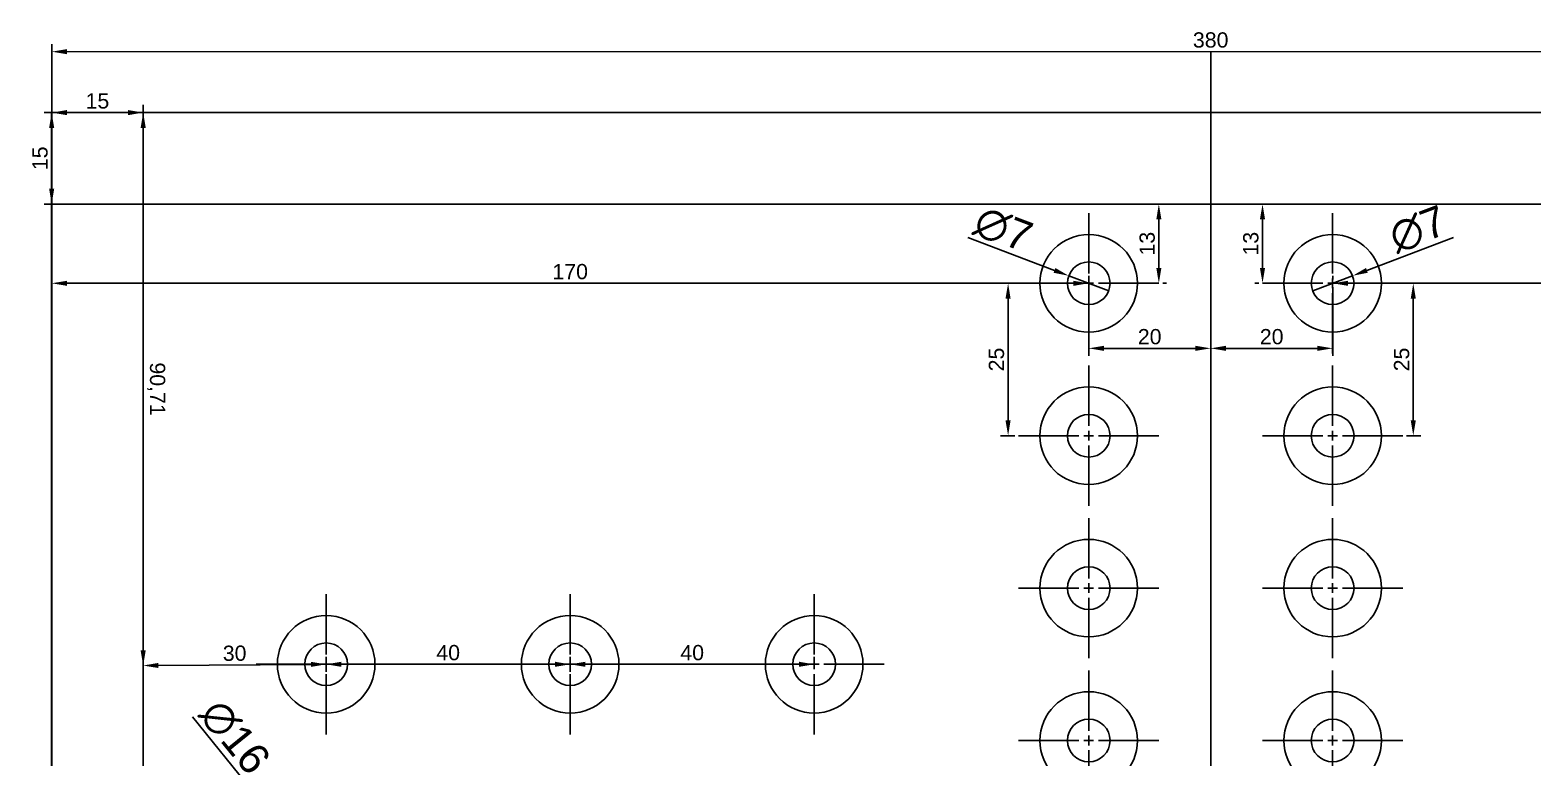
# Model space of a CAD drawing. Header units: millimetres. Extents: x -366 to 391, y -4 to 567.
# Drawn here: x -3.5 to 242.8, y 444.1 to 563.5 of the extents above; entities that cross this region are included whole.
import ezdxf

# ---------------------------------------------------------------- set-up
doc = ezdxf.new("R2010")
doc.units = ezdxf.units.MM
doc.styles.get("Standard").update_dxf_attribs({"font": 'arial.ttf'})
doc.dimstyles.new('ISO-25', dxfattribs={"dimtxt": 2.5, "dimasz": 2.5, "dimexe": 1.25, "dimexo": 0.625, "dimtad": 1, "dimtxsty": 'Standard', "dimcen": 2.5, "dimadec": 0, "dimazin": 0, "dimtfac": 1, "dimtmove": 0, "dimatfit": 3, "dimfxl": 1, "dimarcsym": 0})

# ---------------------------------------------------------------- blocks, each defined once
blk = doc.blocks.new('*D69')
at = {"color": 0, "lineweight": -2, "transparency": 16777216}
for p, q in [((0, 300.62), (0, 551.25)), ((2.5, 550), (12.5, 550)), ((15, 300.62), (15, 551.25))]:
    blk.add_line(p, q, dxfattribs=at)
at = {"color": 0, "lineweight": 25, "transparency": 16777216}
for points in [[(2.5, 550.42), (2.5, 549.58), (0, 550)], [(12.5, 550.42), (12.5, 549.58), (15, 550)]]:
    blk.add_solid(points, dxfattribs=at)
at = {"layer": 'Defpoints', "color": 0, "lineweight": 25, "transparency": 16777216}
for p in [(15, 550), (0, 300), (15, 300)]:
    blk.add_point(p, dxfattribs=at)
at = {"color": 0, "lineweight": 25, "transparency": 16777216, "insert": (7.5, 551.9), "char_height": 2.5, "attachment_point": 5}
blk.add_mtext('15', dxfattribs=at)
blk = doc.blocks.new('*U79')
at = {"color": 0, "linetype": 'Continuous', "lineweight": 25, "transparency": 16777216}
for p, q in [((0, 1.6), (0, 11.5)), ((-11.5, 0), (-1.6, 0)), ((-0.8, 0), (0.8, 0)), ((0, -0.8), (0, 0.8)), ((1.6, 0), (11.5, 0)), ((0, -11.5), (0, -1.6))]:
    blk.add_line(p, q, dxfattribs=at)
blk = doc.blocks.new('Pot')
at = {"color": 7, "linetype": 'Continuous', "lineweight": 25}
for radius in [8, 3.5]:
    blk.add_circle((0, 0), radius, dxfattribs=at)
blk.add_blockref('*U79', (0, 0), dxfattribs=at)
blk = doc.blocks.new('*D72')
at = {"color": 0, "lineweight": -2, "transparency": 16777216}
for p, q in [((150.17, 529.5), (164.39, 524.12)), ((173.28, 520.76), (166.73, 523.23))]:
    blk.add_line(p, q, dxfattribs=at)
at = {"color": 0, "lineweight": 25, "transparency": 16777216}
blk.add_solid([(164.54, 524.51), (164.24, 523.73), (166.73, 523.23)], dxfattribs=at)
at = {"layer": 'Defpoints', "color": 0, "lineweight": 25, "transparency": 16777216}
for p in [(166.73, 523.23), (173.28, 520.76)]:
    blk.add_point(p, dxfattribs=at)
at = {"color": 0, "lineweight": 25, "transparency": 16777216, "insert": (156, 530.84), "char_height": 5, "attachment_point": 5, "rotation": 339.2889}
blk.add_mtext('∅7', dxfattribs=at)
blk = doc.blocks.new('_None')
blk = doc.blocks.new('*D74')
at = {"color": 0, "lineweight": -2, "transparency": 16777216}
for p, q in [((23.09, 450.86), (33.39, 438.16)), ((45.03, 423.78), (34.96, 436.22))]:
    blk.add_line(p, q, dxfattribs=at)
at = {"color": 0, "lineweight": 25, "transparency": 16777216}
blk.add_solid([(33.71, 438.42), (33.06, 437.9), (34.96, 436.22)], dxfattribs=at)
at = {"layer": 'Defpoints', "color": 0, "lineweight": 25, "transparency": 16777216}
for p in [(34.96, 436.22), (45.03, 423.78)]:
    blk.add_point(p, dxfattribs=at)
at = {"color": 0, "lineweight": 25, "transparency": 16777216, "insert": (30.03, 447.57), "char_height": 5, "attachment_point": 5, "rotation": 309.0162}
blk.add_mtext('∅16', dxfattribs=at)
blk = doc.blocks.new('*D85')
at = {"color": 0, "lineweight": -2, "transparency": 16777216}
for p, q in [((45, 458.88), (45, 458.25)), ((47.5, 459.5), (82.5, 459.5)), ((85, 458.88), (85, 458.25))]:
    blk.add_line(p, q, dxfattribs=at)
at = {"color": 0, "lineweight": 25, "transparency": 16777216}
for points in [[(47.5, 459.92), (47.5, 459.08), (45, 459.5)], [(82.5, 459.92), (82.5, 459.08), (85, 459.5)]]:
    blk.add_solid(points, dxfattribs=at)
at = {"layer": 'Defpoints', "color": 0, "lineweight": 25, "transparency": 16777216}
for p in [(45, 459.5), (85, 459.5), (85, 459.5)]:
    blk.add_point(p, dxfattribs=at)
at = {"color": 0, "lineweight": 25, "transparency": 16777216, "insert": (65, 461.4), "char_height": 2.5, "attachment_point": 5}
blk.add_mtext('40', dxfattribs=at)
blk = doc.blocks.new('*D88')
at = {"color": 0, "lineweight": -2, "transparency": 16777216}
for p, q in [((157.88, 522), (155.54, 522)), ((156.79, 519.5), (156.79, 499.5)), ((157.88, 497), (155.54, 497))]:
    blk.add_line(p, q, dxfattribs=at)
at = {"color": 0, "lineweight": 25, "transparency": 16777216}
for points in [[(156.37, 519.5), (157.2, 519.5), (156.79, 522)], [(156.37, 499.5), (157.2, 499.5), (156.79, 497)]]:
    blk.add_solid(points, dxfattribs=at)
at = {"layer": 'Defpoints', "color": 0, "lineweight": 25, "transparency": 16777216}
for p in [(158.5, 522), (156.79, 497), (158.5, 497)]:
    blk.add_point(p, dxfattribs=at)
at = {"color": 0, "lineweight": 25, "transparency": 16777216, "insert": (154.89, 509.5), "char_height": 2.5, "attachment_point": 5, "rotation": 90}
blk.add_mtext('25', dxfattribs=at)
blk = doc.blocks.new('*D89')
at = {"color": 0, "lineweight": -2, "transparency": 16777216}
for p, q in [((182.05, 535), (180.25, 535)), ((181.5, 524.5), (181.5, 532.5)), ((182.13, 522), (182.75, 522))]:
    blk.add_line(p, q, dxfattribs=at)
at = {"color": 0, "lineweight": 25, "transparency": 16777216}
for points in [[(181.09, 532.5), (181.92, 532.5), (181.5, 535)], [(181.09, 524.5), (181.92, 524.5), (181.5, 522)]]:
    blk.add_solid(points, dxfattribs=at)
at = {"layer": 'Defpoints', "color": 0, "lineweight": 25, "transparency": 16777216}
for p in [(181.5, 535), (182.67, 535), (181.5, 522)]:
    blk.add_point(p, dxfattribs=at)
at = {"color": 0, "lineweight": 25, "transparency": 16777216, "insert": (179.6, 528.5), "char_height": 2.5, "attachment_point": 5, "rotation": 90}
blk.add_mtext('13', dxfattribs=at)
blk = doc.blocks.new('*D91')
at = {"color": 0, "lineweight": -2, "transparency": 16777216}
for p, q in [((45, 460.12), (44.99, 460.75)), ((15, 459.92), (14.99, 460.54)), ((42.5, 459.48), (17.5, 459.31))]:
    blk.add_line(p, q, dxfattribs=at)
at = {"color": 0, "lineweight": 25, "transparency": 16777216}
for points in [[(17.5, 459.73), (17.5, 458.89), (15, 459.29)], [(42.5, 459.9), (42.5, 459.07), (45, 459.5)]]:
    blk.add_solid(points, dxfattribs=at)
at = {"layer": 'Defpoints', "color": 0, "lineweight": 25, "transparency": 16777216}
for p in [(15, 459.29), (15, 459.29), (45, 459.5)]:
    blk.add_point(p, dxfattribs=at)
at = {"color": 0, "lineweight": 25, "transparency": 16777216, "insert": (29.99, 461.3), "char_height": 2.5, "attachment_point": 5, "rotation": 0.398}
blk.add_mtext('30', dxfattribs=at)
blk = doc.blocks.new('*D92')
at = {"color": 0, "lineweight": -2, "transparency": 16777216}
for p, q in [((85, 460.12), (85, 460.75)), ((125, 460.12), (125, 460.75)), ((87.5, 459.5), (122.5, 459.5))]:
    blk.add_line(p, q, dxfattribs=at)
at = {"color": 0, "lineweight": 25, "transparency": 16777216}
for points in [[(87.5, 459.92), (87.5, 459.08), (85, 459.5)], [(122.5, 459.92), (122.5, 459.08), (125, 459.5)]]:
    blk.add_solid(points, dxfattribs=at)
at = {"layer": 'Defpoints', "color": 0, "lineweight": 25, "transparency": 16777216}
for p in [(85, 459.5), (125, 459.5), (125, 459.5)]:
    blk.add_point(p, dxfattribs=at)
at = {"color": 0, "lineweight": 25, "transparency": 16777216, "insert": (105, 461.4), "char_height": 2.5, "attachment_point": 5, "rotation": 359.9999}
blk.add_mtext('40', dxfattribs=at)
blk = doc.blocks.new('*D96')
at = {"color": 0, "lineweight": -2, "transparency": 16777216}
for p, q in [((379.38, 550), (-1.25, 550)), ((0, 547.5), (0, 537.5)), ((379.38, 535), (-1.25, 535))]:
    blk.add_line(p, q, dxfattribs=at)
at = {"color": 0, "lineweight": 25, "transparency": 16777216}
for points in [[(-0.42, 547.5), (0.41, 547.5), (0, 550)], [(-0.42, 537.5), (0.41, 537.5), (0, 535)]]:
    blk.add_solid(points, dxfattribs=at)
at = {"layer": 'Defpoints', "color": 0, "lineweight": 25, "transparency": 16777216}
for p in [(380, 550), (0, 535), (380, 535)]:
    blk.add_point(p, dxfattribs=at)
at = {"color": 0, "lineweight": 25, "transparency": 16777216, "insert": (-1.9, 542.5), "char_height": 2.5, "attachment_point": 5, "rotation": 90}
blk.add_mtext('15', dxfattribs=at)
blk = doc.blocks.new('*D97')
at = {"color": 0, "lineweight": -2, "transparency": 16777216}
for p, q in [((0, 550.61), (0, 561.24)), ((377.5, 560.01), (2.5, 559.99)), ((380, 550.62), (380, 561.26))]:
    blk.add_line(p, q, dxfattribs=at)
at = {"color": 0, "lineweight": 25, "transparency": 16777216}
for points in [[(2.5, 560.41), (2.5, 559.58), (0, 559.99)], [(377.5, 560.42), (377.5, 559.59), (380, 560.01)]]:
    blk.add_solid(points, dxfattribs=at)
at = {"layer": 'Defpoints', "color": 0, "lineweight": 25, "transparency": 16777216}
for p in [(0, 559.99), (0, 549.99), (380, 550)]:
    blk.add_point(p, dxfattribs=at)
at = {"color": 0, "lineweight": 25, "transparency": 16777216, "insert": (190, 561.9), "char_height": 2.5, "attachment_point": 5, "rotation": 0.0018}
blk.add_mtext('380', dxfattribs=at)
blk = doc.blocks.new('*D99')
at = {"color": 0, "lineweight": -2, "transparency": 16777216}
for p, q in [((170, 521.37), (170, 510.08)), ((190, 521.37), (190, 510.08)), ((172.5, 511.33), (187.5, 511.33))]:
    blk.add_line(p, q, dxfattribs=at)
at = {"color": 0, "lineweight": 25, "transparency": 16777216}
for points in [[(172.5, 511.75), (172.5, 510.91), (170, 511.33)], [(187.5, 511.75), (187.5, 510.91), (190, 511.33)]]:
    blk.add_solid(points, dxfattribs=at)
at = {"layer": 'Defpoints', "color": 0, "lineweight": 25, "transparency": 16777216}
for p in [(170, 522), (190, 522), (190, 511.33)]:
    blk.add_point(p, dxfattribs=at)
at = {"color": 0, "lineweight": 25, "transparency": 16777216, "insert": (180, 513.23), "char_height": 2.5, "attachment_point": 5}
blk.add_mtext('20', dxfattribs=at)
blk = doc.blocks.new('*D100')
at = {"color": 0, "lineweight": -2, "transparency": 16777216}
for p, q in [((0, 522.62), (0, 523.25)), ((170, 522.62), (170, 523.25)), ((167.5, 522), (2.5, 522))]:
    blk.add_line(p, q, dxfattribs=at)
at = {"color": 0, "lineweight": 25, "transparency": 16777216}
for points in [[(2.5, 522.41), (2.5, 521.58), (0, 522)], [(167.5, 522.41), (167.5, 521.58), (170, 522)]]:
    blk.add_solid(points, dxfattribs=at)
at = {"layer": 'Defpoints', "color": 0, "lineweight": 25, "transparency": 16777216}
for p in [(0, 522), (0, 522), (170, 522)]:
    blk.add_point(p, dxfattribs=at)
at = {"color": 0, "lineweight": 25, "transparency": 16777216, "insert": (85, 523.9), "char_height": 2.5, "attachment_point": 5}
blk.add_mtext('170', dxfattribs=at)
blk = doc.blocks.new('*D119')
at = {"color": 0, "lineweight": -2, "transparency": 16777216}
for p, q in [((229.83, 529.5), (215.61, 524.12)), ((206.72, 520.76), (213.27, 523.23))]:
    blk.add_line(p, q, dxfattribs=at)
at = {"color": 0, "lineweight": 25, "transparency": 16777216}
blk.add_solid([(215.46, 524.51), (215.76, 523.73), (213.27, 523.23)], dxfattribs=at)
at = {"layer": 'Defpoints', "color": 0, "lineweight": 25, "transparency": 16777216}
for p in [(213.27, 523.23), (206.72, 520.76)]:
    blk.add_point(p, dxfattribs=at)
at = {"color": 0, "lineweight": 25, "transparency": 16777216, "insert": (224, 530.84), "char_height": 5, "attachment_point": 5, "rotation": 20.7111}
blk.add_mtext('∅7', dxfattribs=at)
blk = doc.blocks.new('*D132')
at = {"color": 0, "lineweight": -2, "transparency": 16777216}
for p, q in [((222.12, 522), (224.46, 522)), ((223.21, 519.5), (223.21, 499.5)), ((222.12, 497), (224.46, 497))]:
    blk.add_line(p, q, dxfattribs=at)
at = {"color": 0, "lineweight": 25, "transparency": 16777216}
for points in [[(222.8, 519.5), (223.63, 519.5), (223.21, 522)], [(222.8, 499.5), (223.63, 499.5), (223.21, 497)]]:
    blk.add_solid(points, dxfattribs=at)
at = {"layer": 'Defpoints', "color": 0, "lineweight": 25, "transparency": 16777216}
for p in [(221.5, 522), (221.5, 497), (223.21, 497)]:
    blk.add_point(p, dxfattribs=at)
at = {"color": 0, "lineweight": 25, "transparency": 16777216, "insert": (221.31, 509.5), "char_height": 2.5, "attachment_point": 5, "rotation": 90}
blk.add_mtext('25', dxfattribs=at)
blk = doc.blocks.new('*D133')
at = {"color": 0, "lineweight": -2, "transparency": 16777216}
for p, q in [((197.95, 535), (199.75, 535)), ((198.5, 524.5), (198.5, 532.5)), ((197.87, 522), (197.25, 522))]:
    blk.add_line(p, q, dxfattribs=at)
at = {"color": 0, "lineweight": 25, "transparency": 16777216}
for points in [[(198.08, 532.5), (198.91, 532.5), (198.5, 535)], [(198.08, 524.5), (198.91, 524.5), (198.5, 522)]]:
    blk.add_solid(points, dxfattribs=at)
at = {"layer": 'Defpoints', "color": 0, "lineweight": 25, "transparency": 16777216}
for p in [(197.33, 535), (198.5, 535), (198.5, 522)]:
    blk.add_point(p, dxfattribs=at)
at = {"color": 0, "lineweight": 25, "transparency": 16777216, "insert": (196.59, 528.5), "char_height": 2.5, "attachment_point": 5, "rotation": 90}
blk.add_mtext('13', dxfattribs=at)
blk = doc.blocks.new('*D120')
at = {"color": 0, "lineweight": -2, "transparency": 16777216}
for p, q in [((190, 521.37), (190, 510.08)), ((210, 521.37), (210, 510.08)), ((207.5, 511.33), (192.5, 511.33))]:
    blk.add_line(p, q, dxfattribs=at)
at = {"color": 0, "lineweight": 25, "transparency": 16777216}
for points in [[(192.5, 511.75), (192.5, 510.91), (190, 511.33)], [(207.5, 511.75), (207.5, 510.91), (210, 511.33)]]:
    blk.add_solid(points, dxfattribs=at)
at = {"layer": 'Defpoints', "color": 0, "lineweight": 25, "transparency": 16777216}
for p in [(190, 522), (210, 522), (190, 511.33)]:
    blk.add_point(p, dxfattribs=at)
at = {"color": 0, "lineweight": 25, "transparency": 16777216, "insert": (200, 513.23), "char_height": 2.5, "attachment_point": 5}
blk.add_mtext('20', dxfattribs=at)
blk = doc.blocks.new('*D121')
at = {"color": 0, "lineweight": -2, "transparency": 16777216}
for p, q in [((210, 522.62), (210, 523.25)), ((380, 522.62), (380, 523.25)), ((212.5, 522), (377.5, 522))]:
    blk.add_line(p, q, dxfattribs=at)
at = {"color": 0, "lineweight": 25, "transparency": 16777216}
for points in [[(212.5, 522.41), (212.5, 521.58), (210, 522)], [(377.5, 522.41), (377.5, 521.58), (380, 522)]]:
    blk.add_solid(points, dxfattribs=at)
at = {"layer": 'Defpoints', "color": 0, "lineweight": 25, "transparency": 16777216}
for p in [(210, 522), (380, 522), (380, 522)]:
    blk.add_point(p, dxfattribs=at)
at = {"color": 0, "lineweight": 25, "transparency": 16777216, "insert": (295, 523.9), "char_height": 2.5, "attachment_point": 5}
blk.add_mtext('170', dxfattribs=at)
blk = doc.blocks.new('*D139')
at = {"color": 0, "lineweight": -2, "transparency": 16777216}
for p, q in [((15.62, 550), (16.25, 550)), ((15, 547.5), (15, 461.79)), ((15.63, 459.29), (16.25, 459.29))]:
    blk.add_line(p, q, dxfattribs=at)
at = {"color": 0, "lineweight": 25, "transparency": 16777216}
for points in [[(15.42, 547.5), (14.58, 547.5), (15, 550)], [(15.42, 461.79), (14.58, 461.79), (15, 459.29)]]:
    blk.add_solid(points, dxfattribs=at)
at = {"layer": 'Defpoints', "color": 0, "lineweight": 25, "transparency": 16777216}
for p in [(15, 550), (15, 459.29), (15, 459.29)]:
    blk.add_point(p, dxfattribs=at)
at = {"color": 0, "lineweight": 25, "transparency": 16777216, "insert": (17.13, 504.65), "char_height": 2.5, "attachment_point": 5, "rotation": 270.0001}
blk.add_mtext('90,71', dxfattribs=at)

msp = doc.modelspace()

# ---------------------------------------------------------------- linework, layer by layer
at = {"color": 7, "lineweight": 25}
msp.add_line((190, 560), (190, 300), dxfattribs=at)
msp.add_lwpolyline([(0, 300), (380, 300), (380.002, 550), (-0.002, 550)], close=True, dxfattribs=at)

# ---------------------------------------------------------------- block references
for p in [(170.004, 521.997), (170.004, 496.997), (170.004, 471.997), (45, 459.5), (85, 459.5), (125, 459.5), (170.004, 446.997)]:
    msp.add_blockref('Pot', p, dxfattribs=at)
at = {"color": 7, "lineweight": 25, "xscale": -1}
for p in [(209.996, 521.997), (209.996, 496.997), (209.996, 471.997), (209.996, 446.997)]:
    msp.add_blockref('Pot', p, dxfattribs=at)

# ---------------------------------------------------------------- dimensions: what is measured, and where the dimension line sits
at = {"color": 7, "lineweight": 25}
for p1, p2, distance, picture, middle in [((380.002, 550), (0, 549.988), -10.006, '*D97', (190.001, 561.902)), ((45, 459.5), (15, 459.292), 0, '*D91', (29.987, 461.298)), ((85, 459.5), (125, 459.5), 0, '*D92', (105, 461.401))]:
    dim = msp.add_aligned_dim(p1=p1, p2=p2, distance=distance, dimstyle='ISO-25', dxfattribs=at)
    dim.commit()
    dim.dimension.update_dxf_attribs({"geometry": picture, "text_midpoint": middle})
for base, p1, p2, picture, middle in [((15, 550), (0, 300), (15, 300), '*D69', (7.5, 551.901)), ((85, 459.5), (45, 459.5), (85, 459.5), '*D85', (65, 461.401))]:
    dim = msp.add_linear_dim(base=base, p1=p1, p2=p2, dimstyle='ISO-25', dxfattribs=at)
    dim.commit()
    dim.dimension.update_dxf_attribs({"geometry": picture, "text_midpoint": middle})
for base, p1, p2, picture, middle in [((-0.002, 535), (380.002, 550), (380.002, 535), '*D96', (-1.903, 542.5)), ((181.504, 535), (181.504, 521.997), (182.674, 535), '*D89', (179.602, 528.499)), ((198.496, 535), (198.496, 521.997), (197.326, 535), '*D133', (196.593, 528.499)), ((156.787, 496.997), (158.504, 521.997), (158.504, 496.997), '*D88', (154.886, 509.497)), ((223.213, 496.997), (221.496, 521.997), (221.496, 496.997), '*D132', (221.312, 509.497))]:
    dim = msp.add_linear_dim(base=base, p1=p1, p2=p2, angle=90, dimstyle='ISO-25', dxfattribs=at)
    dim.commit()
    dim.dimension.update_dxf_attribs({"geometry": picture, "text_midpoint": middle})
at = {"color": 0, "lineweight": 25}
dim = msp.add_aligned_dim(p1=(15, 550), p2=(15, 459.292), distance=0, dimstyle='ISO-25', dxfattribs=at)
dim.commit()
dim.dimension.update_dxf_attribs({"geometry": '*D139', "text_midpoint": (17.127, 504.646)})
at = {"color": 7, "lineweight": 25}
for p1, p2, picture, middle in [((173.278, 520.759), (166.73, 523.235), '*D72', (154.831, 527.734)), ((206.722, 520.759), (213.27, 523.235), '*D119', (225.169, 527.734))]:
    dim = msp.add_diameter_dim_2p(p1=p1, p2=p2, dimstyle='ISO-25', override={"dimtxt": 5, "dimblk1": 'None', "dimsah": 1, "dimsd1": 1}, dxfattribs=at)
    dim.commit()
    dim.dimension.update_dxf_attribs({"geometry": picture, "text_midpoint": middle, "dimtype": 163})
at = {"color": 0, "lineweight": 25}
for base, p2, picture, middle in [((0, 521.997), (0, 521.997), '*D100', (85.002, 523.898)), ((190, 511.331), (190, 521.997), '*D99', (180.002, 513.232))]:
    dim = msp.add_linear_dim(base=base, p1=(170.004, 521.997), p2=p2, dimstyle='ISO-25', dxfattribs=at)
    dim.commit()
    dim.dimension.update_dxf_attribs({"geometry": picture, "text_midpoint": middle})
for base, p2, picture, middle in [((380, 521.997), (380, 521.997), '*D121', (294.998, 523.898)), ((190, 511.331), (190, 521.997), '*D120', (199.998, 513.232))]:
    dim = msp.add_linear_dim(base=base, p1=(209.996, 521.997), p2=p2, angle=180, dimstyle='ISO-25', dxfattribs=at)
    dim.commit()
    dim.dimension.update_dxf_attribs({"geometry": picture, "text_midpoint": middle})
at = {"color": 7, "lineweight": 25}
dim = msp.add_diameter_dim_2p(p1=(45.033, 423.784), p2=(34.96, 436.216), dimstyle='ISO-25', override={"dimtxt": 5, "dimblk1": 'None', "dimsah": 1}, dxfattribs=at)
dim.commit()
dim.dimension.update_dxf_attribs({"geometry": '*D74', "text_midpoint": (30.031, 447.569)})

doc.saveas('drawing.dxf')
